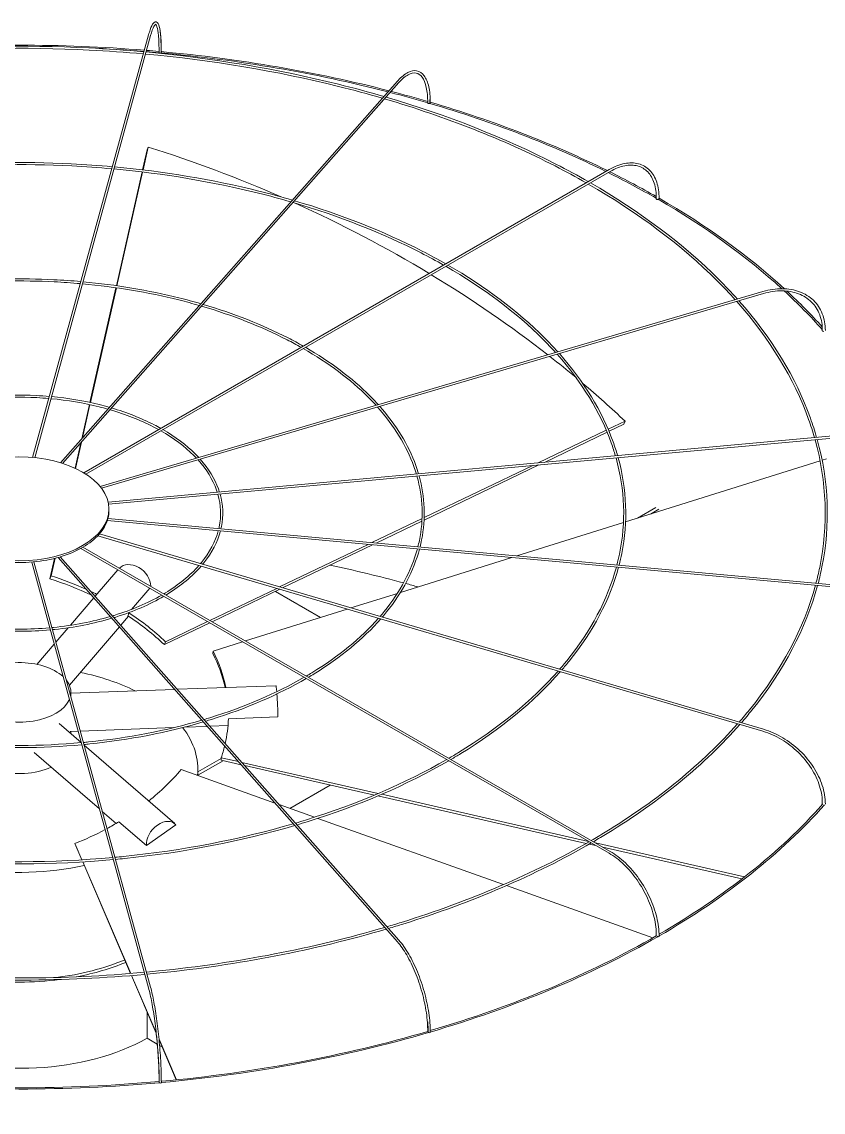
# Model space of a CAD drawing. Header units: millimetres. Extents: x -312439 to 477422, y -331570 to 212570.
# Drawn here: x 363338 to 364267, y 96232 to 97497 of the extents above; entities that cross this region are included whole.
import ezdxf

# ---------------------------------------------------------------- set-up
doc = ezdxf.new("R2010")
doc.units = ezdxf.units.MM

msp = doc.modelspace()

# ---------------------------------------------------------------- linework, layer by layer
at = {"color": 3, "linetype": 'Continuous', "lineweight": 0, "extrusion": (-1.11022e-16, 0.816497, 0.57735)}
for p, q in [((363485.067, 97481.361), (363350.599, 96991.193)), ((363487.429, 97480.713), (363353.074, 96990.955)), ((363382.91, 96985.091), (363773.588, 97427.773)), ((363385.475, 96984.294), (363775.424, 97426.152)), ((363478.183, 97324.863), (363483.412, 97347.947)), ((363484.742, 97351.379), (363478.721, 97324.798)), ((363483.412, 97347.947), (363484.742, 97351.379)), ((363409.909, 96973.449), (364019.101, 97325.166)), ((364020.325, 97323.045), (363412.274, 96971.986)), ((363447.753, 97190.518), (363477.639, 97322.461)), ((363478.178, 97322.397), (363448.289, 97190.441)), ((363417.06, 97055.011), (363447.21, 97188.121)), ((363447.746, 97188.045), (363417.587, 97054.897)), ((364197.521, 97183.71), (363428.951, 96957.616)), ((363430.586, 96955.544), (364198.212, 97181.36)), ((363407.545, 97013.005), (363416.519, 97052.622)), ((363417.046, 97052.508), (363408.289, 97013.848)), ((364018.043, 97023.866), (364037.65, 97033.276)), ((364036.32, 97029.844), (364019.02, 97021.542)), ((364036.32, 97029.844), (364037.65, 97033.276)), ((363438.328, 96939.32), (364291.416, 97017.329)), ((363438.785, 96936.902), (364291.639, 97014.889)), ((363936.87, 96984.908), (364015.833, 97022.805)), ((364016.809, 97020.48), (363944.06, 96985.565)), ((363399.789, 96978.762), (363406.417, 97008.025)), ((363407.161, 97008.868), (363400.29, 96978.53)), ((364271.199, 96989.488), (364266.107, 96987.893)), ((363937.728, 96982.527), (363804.57, 96918.619)), ((363804.688, 96921.469), (363930.538, 96981.869)), ((364263.756, 96987.156), (364038.229, 96916.505)), ((363439.194, 96929.566), (363439.194, 96931.566)), ((364073.26, 96933.12), (364051.901, 96920.788)), ((364067.048, 96925.534), (364076.724, 96931.12)), ((363437.258, 96918.006), (364291.416, 96839.899)), ((364291.639, 96842.338), (363437.981, 96920.4)), ((363744.129, 96892.404), (363802.193, 96920.272)), ((363802.051, 96917.41), (363749.018, 96891.957)), ((364035.742, 96915.726), (363912.228, 96877.033)), ((363426.193, 96900.423), (364197.521, 96673.518)), ((364198.212, 96675.868), (363428.031, 96902.435)), ((364020.325, 96534.183), (363408.988, 96887.139)), ((363636.965, 96840.972), (363739.824, 96890.338)), ((363744.713, 96889.891), (363640.573, 96839.911)), ((363370.716, 96850.406), (363376.099, 96874.174)), ((363376.686, 96874.322), (363372.046, 96853.838)), ((363380.166, 96875.247), (363773.588, 96429.455)), ((363382.769, 96876), (363775.424, 96431.076)), ((363406.511, 96885.741), (364019.101, 96532.062)), ((363906.15, 96875.129), (363777.168, 96834.722)), ((363349.552, 96869.85), (363485.067, 96375.866)), ((363487.429, 96376.514), (363352.031, 96870.073)), ((363370.716, 96850.406), (363372.046, 96853.838)), ((363449.607, 96860.859), (363423.261, 96830.117)), ((363486.4, 96839.617), (363465.275, 96814.968)), ((363556.139, 96802.181), (363633.666, 96839.389)), ((363637.275, 96838.328), (363558.781, 96800.656)), ((363684.403, 96805.662), (363632.114, 96835.851)), ((363421.651, 96828.239), (363394.447, 96796.497)), ((363773.563, 96833.593), (363719.559, 96816.675)), ((363715.356, 96815.358), (363597.347, 96778.39)), ((363461.741, 96807.071), (363452.803, 96796.642)), ((363556.106, 96799.372), (363503.393, 96774.073)), ((363504.724, 96777.505), (363553.464, 96800.897)), ((363392.015, 96793.66), (363377.606, 96776.847)), ((363451.194, 96794.764), (363393.226, 96727.128)), ((363375.682, 96774.602), (363355.625, 96751.2)), ((363503.393, 96774.073), (363504.724, 96777.505)), ((363594.171, 96777.395), (363559.828, 96766.636)), ((363559.733, 96763.68), (363559.828, 96766.636)), ((363515.304, 96722.12), (363395.03, 96717.662)), ((363632.67, 96726.47), (363518.468, 96722.237)), ((363395.03, 96718.706), (363395.03, 96713.331)), ((363577.671, 96688.043), (363634.9, 96690.164)), ((363406.933, 96660.354), (363381.39, 96682.489)), ((363403.355, 96673.725), (363394.349, 96673.391)), ((363395.03, 96673.417), (363395.03, 96670.669)), ((363514.484, 96677.844), (363405.87, 96673.818)), ((363553.115, 96679.276), (363526.388, 96678.285)), ((363577.194, 96680.168), (363556.279, 96679.393)), ((363428.108, 96583.497), (363352.434, 96649.074)), ((363515.377, 96566.379), (363410.384, 96657.364)), ((363569.287, 96642.151), (363542.308, 96626.575)), ((363542.308, 96622.575), (363571.513, 96639.436)), ((363569.217, 96639.96), (363569.312, 96642.916)), ((363592.496, 96634.653), (363569.217, 96639.96)), ((363569.312, 96642.916), (363589.205, 96638.381)), ((363593.295, 96637.449), (363751.464, 96601.394)), ((363746.886, 96599.459), (363596.586, 96633.721)), ((363631.623, 96590.318), (363522.917, 96629.144)), ((363542.308, 96622.218), (363542.308, 96629.468)), ((363695.69, 96611.13), (363648.933, 96584.135)), ((363992.545, 96543.46), (363750.979, 96598.526)), ((363755.522, 96600.469), (363995.278, 96545.816)), ((363677.645, 96573.88), (363636.394, 96588.614)), ((363447.495, 96566.697), (363431.44, 96580.61)), ((363896.654, 96495.656), (363681.419, 96572.532)), ((363450.77, 96568.652), (363482.566, 96541.098)), ((363482.566, 96541.098), (363516.761, 96564.918)), ((363399.723, 96543.328), (363407.843, 96524.413)), ((363400.958, 96539.991), (363399.723, 96543.328)), ((363407.651, 96524.401), (363400.958, 96539.991)), ((364003.803, 96540.894), (363996.069, 96542.657)), ((364003.374, 96543.97), (364176.091, 96504.599)), ((364173.125, 96502.296), (364011.898, 96539.049)), ((363464.256, 96392.545), (363408.678, 96522.009)), ((363408.87, 96522.021), (363464.447, 96392.561)), ((364069.711, 96433.845), (363900.025, 96494.452)), ((363493.952, 96323.372), (363465.276, 96390.17)), ((363465.466, 96390.186), (363493.884, 96323.988)), ((363483.351, 96348.066), (363483.351, 96317.391)), ((363495.206, 96310.546), (363483.351, 96317.391)), ((363497.202, 96316.261), (363517.415, 96269.176)), ((363517.226, 96269.157), (363497.259, 96315.667)), ((363500.859, 96307.282), (363497.868, 96309.009))]:
    msp.add_line(p, q, dxfattribs=at)
at = {"color": 3, "linetype": 'Continuous', "lineweight": 0}
for centre, major_axis, ratio, start_param, end_param in [((363335.135, 96864.031), (-1048.768, 0), 0.57735027, 4.57359934, 4.85199434), ((363335.135, 96864.031), (-1046.319, 0), 0.57735027, 4.57364216, 4.63432464), ((363335.135, 96864.031), (-1046.319, 0), 0.57735027, 4.55682048, 4.57124415), ((363335.135, 96864.031), (-1048.768, 0), 0.57735027, 4.55718579, 4.57120693), ((363498.478, 97460.785), (1.225, -0.004), 0.56474576, 3.14159265, 4.55699194), ((363498.478, 97460.785), (1.225, -0.004), 0.56474576, 4.55699194, 6.12778827), ((363335.135, 96864.031), (-1046.319, 0), 0.57735027, 4.2914666, 4.55448885), ((363498.669, 97461.484), (1.225, 0), 0.57735027, 5.71748689, 6.28318531), ((363335.135, 96864.031), (-1048.768, 0), 0.57735027, 4.29134899, 4.55463788), ((363335.135, 96864.031), (-1046.319, 0), 0.57735027, 4.24262693, 4.28868124), ((363335.135, 96864.031), (-1048.768, 0), 0.57735027, 4.24381435, 4.28857014), ((363809.999, 97402.346), (1.225, -0.01), 0.56597275, 3.14159265, 4.24604342), ((363809.999, 97402.346), (1.225, -0.01), 0.56597275, 4.24604342, 5.81683974), ((363335.135, 96864.031), (-1046.319, 0), 0.57735027, 4.00461262, 4.24016109), ((363810.555, 97402.976), (1.225, 0), 0.57735027, 5.29033196, 6.28318531), ((363335.135, 96864.031), (-1048.768, 0), 0.57735027, 4.00443097, 4.24060103), ((363336.465, 96696.751), (-942.562, 365.4), 0.65992862, 4.64663537, 4.80984928), ((363335.135, 96864.031), (-1046.319, 0), 0.57735027, 3.92863661, 4.00129229), ((363335.135, 96864.031), (-1048.768, 0), 0.57735027, 3.93098858, 4.00111844), ((364074.994, 97291.189), (1.225, -0.016), 0.56830663, 3.14159265, 3.93464288), ((364075.86, 97291.689), (-1.225, 0), 0.57735027, 1.83263032, 3.14159265), ((363335.135, 96864.031), (-1048.768, 0), 0.57735027, 3.70411228, 3.92650775), ((363336.465, 96696.751), (-942.562, 365.4), 0.65992862, 4.45394149, 4.62923067), ((364074.994, 97291.189), (1.225, -0.016), 0.56830663, 3.93464288, 5.50543921), ((363335.135, 96864.031), (-1046.319, 0), 0.57735027, 3.70570419, 3.9258203), ((363336.465, 96696.751), (-942.562, 365.4), 0.65992862, 4.28319099, 4.45112181), ((363335.135, 96864.031), (-1046.319, 0), 0.57735027, 3.61515195, 3.70067928), ((363335.135, 96864.031), (-1048.768, 0), 0.57735027, 3.61992048, 3.69877001), ((364267.524, 97138.194), (-1.225, 0.021), 0.57151893, 0, 0.48093441), ((364267.524, 97138.194), (-1.225, 0.021), 0.57151893, 0.48093441, 2.05173073), ((363336.465, 96696.751), (-942.562, 365.4), 0.65992862, 4.23904287, 4.2800546), ((363336.465, 96696.751), (-942.562, 365.4), 0.65992862, 4.15803474, 4.22871948), ((363334.702, 96929.566), (-104.492, 0), 0.57735027, 2.98808135, 3.14159265), ((363334.702, 96929.566), (-104.492, 0), 0.57735027, 2.67392209, 2.98094469), ((363334.702, 96929.566), (-104.492, 0), 0.57735027, 2.35976282, 2.66678542), ((363334.702, 96929.566), (-104.492, 0), 0.57735027, 2.04560356, 2.35262616), ((363334.702, 96929.566), (-104.492, 0), 0.57735027, 1.73144429, 2.03846689), ((363334.702, 96929.566), (-104.492, 0), 0.57735027, 1.41728503, 1.72430763), ((363467.725, 96848.025), (-16.786, 14.386), 0.73180825, 3.6699438, 6.25547108), ((363335.135, 96299.143), (1046.319, 0), 0.57735027, 1.13086203, 1.21917829), ((363335.135, 96693.319), (-226.18, 87.683), 0.65992862, 4.59602029, 4.80984928), ((363336.465, 96696.751), (226.18, -87.683), 0.65992862, 1.48816133, 1.66825663), ((363336.465, 96696.751), (226.18, -87.683), 0.65992862, 1.43137513, 1.46305029), ((363335.135, 96299.143), (1046.319, 0), 0.57735027, 1.11315293, 1.12829513), ((363336.465, 96696.751), (226.18, -87.683), 0.65992862, 1.01644208, 1.25303729), ((363335.135, 96693.319), (-226.18, 87.683), 0.65992862, 4.15803474, 4.39268064), ((363335.135, 96693.319), (242.456, -7.798), 0.79709982, 0.20115917, 0.41264052), ((363335.23, 96696.276), (242.456, -7.798), 0.79709982, 0.18583027, 0.41264052), ((363335.135, 96718.706), (-59.895, 0), 0.57735027, 3.69756416, 5.76575409), ((363335.135, 96629.468), (-207.174, 0), 0.57735027, 4.00561733, 4.36390833), ((363335.135, 96718.706), (-59.895, 0), 0.57735027, 3.02719924, 3.57014533), ((363633.488, 96704.377), (-0.819, 22.092), 0.05230802, 5.46284956, 6.28318531), ((363335.135, 96718.706), (-59.895, 0), 0.57735027, 0.78539816, 2.89978042), ((363633.488, 96704.377), (-0.819, 22.092), 0.05230802, 4.01155215, 5.31083021), ((363335.23, 96696.276), (242.456, -7.798), 0.79709982, 6.13145768, 6.28093219), ((363335.135, 96629.468), (-207.174, 0), 0.57735027, 3.08204121, 3.55783774), ((363335.23, 96696.276), (242.456, -7.798), 0.79709982, 6.04401129, 6.11604234), ((363335.135, 96659.084), (-59.895, 0), 0.57735027, 1.1079301, 2.23846982), ((363333.899, 96696.656), (-227.492, -84.221), 0.6873805, 2.02158825, 2.2576377), ((363335.135, 96864.031), (-1046.319, 0), 0.57735027, 2.35898226, 2.6687056), ((363335.135, 96864.031), (-1048.768, 0), 0.57735027, 2.35667794, 2.66891462), ((364267.524, 96589.368), (-1.225, 0.021), 0.58304212, 0, 1.10944839), ((363500.899, 96549.672), (14.478, 16.707), 0.67950023, 6.14949631, 8.84418497), ((363333.899, 96696.656), (-227.492, -84.221), 0.6873805, 1.60582316, 1.76537716), ((363333.899, 96696.656), (-227.492, -84.221), 0.6873805, 1.7758456, 1.84274406), ((363335.135, 96629.468), (-207.174, 0), 0.57735027, 1.30817895, 1.9425337), ((363335.135, 96864.031), (-1046.319, 0), 0.57735027, 2.04376734, 2.35460013), ((363335.135, 96864.031), (-1048.768, 0), 0.57735027, 2.04258502, 2.35459852), ((364074.994, 96436.373), (-1.225, 0.017), 0.58625442, 0, 0.79329185), ((364075.86, 96435.873), (-1.225, 0), 0.57735027, 0.26183399, 3.14159265), ((363335.135, 96504.963), (-207.174, 0), 0.57735027, 1.77816663, 2.202298), ((363335.135, 96504.963), (-212.072, 0), 0.57735027, 1.89063678, 2.19285982), ((363335.135, 96504.963), (-212.072, 0), 0.57735027, 1.3476903, 1.79509044), ((363335.135, 96404.963), (-212.072, 0), 0.57735027, 0.98594125, 2.34464399), ((363335.135, 96864.031), (-1046.319, 0), 0.57735027, 1.72891751, 2.04055715), ((363335.135, 96864.031), (-1048.768, 0), 0.57735027, 1.72854634, 2.04038352), ((363809.999, 96325.216), (-1.225, 0.011), 0.58858829, 0, 0.47632773), ((363810.555, 96324.586), (-1.225, 0), 0.57735027, 0, 3.14159265), ((363335.135, 96301.143), (-1048.768, 0), 0.57735027, 0, 3.14159265), ((363335.135, 96864.031), (-1046.319, 0), 0.57735027, 1.41438895, 1.72636573), ((363498.478, 96266.777), (-1.225, 0.004), 0.58981528, 0, 0.15883691), ((363335.135, 96864.031), (-1048.768, 0), 0.57735027, 1.41453598, 1.72626058), ((363498.669, 96266.078), (-1.225, 0), 0.57735027, 0, 3.14159265)]:
    msp.add_ellipse(centre, major_axis=major_axis, ratio=ratio, start_param=start_param, end_param=end_param, dxfattribs=at)
msp.add_ellipse((363334.702, 96931.566), major_axis=(-104.492, 0), ratio=0.57735027, dxfattribs=at)
for points, knots in [([(363499.894, 97461.484), (363499.894, 97468.298), (363499.688, 97474.364), (363498.877, 97484.437), (363498.279, 97488.433), (363496.672, 97494.12), (363495.77, 97496.181), (363492.63, 97496.643), (363491.637, 97496.052), (363489.432, 97493.711), (363488.202, 97491.093), (363486.284, 97485.568), (363485.675, 97483.577), (363485.067, 97481.361)], [4.71238898, 4.71238898, 4.71238898, 4.71238898, 5.02654825, 5.02654825, 5.34070751, 5.34070751, 5.65486678, 5.65486678, 5.82360284, 5.82360284, 6.1377621, 6.1377621, 6.28318531, 6.28318531, 6.28318531, 6.28318531]), ([(363487.429, 97480.713), (363488.702, 97485.353), (363489.979, 97488.919), (363492.203, 97493.242), (363493.2, 97493.841), (363493.306, 97493.841), (363494.126, 97493.246), (363495.535, 97488.588), (363496.112, 97485.188), (363496.954, 97476.215), (363497.202, 97470.496), (363497.254, 97462.944), (363497.256, 97461.876), (363497.253, 97460.789)], [0, 0, 0, 0, 0.31526689, 0.31526689, 0.60947257, 0.60947257, 0.92674061, 0.92674061, 1.22083726, 1.22083726, 1.53563039, 1.53563039, 1.5863402, 1.5863402, 1.5863402, 1.5863402]), ([(363498.367, 97486.024), (363498.404, 97485.781), (363498.439, 97485.534), (363499.047, 97481.187), (363499.424, 97475.974), (363499.676, 97467.026), (363499.712, 97463.984), (363499.703, 97460.784)], [7.384497053, 7.384497053, 7.384497053, 7.384497053, 7.403952931, 7.403952931, 7.721220971, 7.721220971, 7.869487909, 7.869487909, 7.869487909, 7.869487909]), ([(363479.712, 97461.843), (363458.467, 97463.764), (363437.108, 97465.263), (363340.407, 97470.107), (363264.342, 97468.595), (363189.691, 97461.843)], [3.771589677, 3.771589677, 3.771589677, 3.771589677, 3.840445898, 3.840445898, 4.082391957, 4.082391957, 4.082391957, 4.082391957]), ([(363479.054, 97459.443), (363458.262, 97461.317), (363437.361, 97462.787), (363341.109, 97467.659), (363265.02, 97466.176), (363190.35, 97459.443)], [3.7720633, 3.7720633, 3.7720633, 3.7720633, 3.839550132, 3.839550132, 4.081918334, 4.081918334, 4.081918334, 4.081918334]), ([(363756.137, 97407.998), (363739.409, 97412.872), (363722.427, 97417.456), (363633.752, 97439.54), (363558.412, 97452.163), (363481.532, 97459.217)], [3.459637643, 3.459637643, 3.459637643, 3.459637643, 3.519736913, 3.519736913, 3.769381517, 3.769381517, 3.769381517, 3.769381517]), ([(363757.927, 97410.027), (363740.665, 97415.073), (363723.133, 97419.81), (363634.035, 97441.968), (363558.878, 97454.559), (363482.19, 97461.617)], [3.458315721, 3.458315721, 3.458315721, 3.458315721, 3.520259366, 3.520259366, 3.768912043, 3.768912043, 3.768912043, 3.768912043]), ([(363811.779, 97402.976), (363811.779, 97409.837), (363811.177, 97416.032), (363808.792, 97426.534), (363807.013, 97430.845), (363802.291, 97437.184), (363799.295, 97439.208), (363792.735, 97440.346), (363789.298, 97439.653), (363782.046, 97435.972), (363778.188, 97432.829), (363774.091, 97428.338), (363773.839, 97428.058), (363773.588, 97427.773)], [4.71238898, 4.71238898, 4.71238898, 4.71238898, 5.02654825, 5.02654825, 5.34070751, 5.34070751, 5.65486678, 5.65486678, 5.94845155, 5.94845155, 6.26261081, 6.26261081, 6.28318531, 6.28318531, 6.28318531, 6.28318531]), ([(363775.424, 97426.152), (363779.08, 97430.294), (363782.712, 97433.357), (363789.444, 97437.044), (363792.506, 97437.67), (363797.872, 97436.73), (363800.259, 97435.154), (363804.367, 97429.56), (363806.033, 97425.542), (363808.242, 97415.53), (363808.801, 97409.568), (363808.777, 97402.741), (363808.776, 97402.549), (363808.774, 97402.357)], [6.28318531, 6.28318531, 6.28318531, 6.28318531, 6.59783007, 6.59783007, 6.91209691, 6.91209691, 7.22936495, 7.22936495, 7.54663299, 7.54663299, 7.86046851, 7.86046851, 7.86952551, 7.86952551, 7.86952551, 7.86952551]), ([(363992.508, 97309.813), (363980.77, 97316.517), (363968.724, 97323.042), (363896.642, 97360.064), (363830.033, 97386.304), (363758.733, 97407.239)], [3.146975566, 3.146975566, 3.146975566, 3.146975566, 3.199958928, 3.199958928, 3.456525414, 3.456525414, 3.456525414, 3.456525414]), ([(363994.963, 97311.23), (363982.784, 97318.213), (363970.273, 97325.001), (363897.875, 97362.18), (363831.52, 97388.352), (363760.522, 97409.266)], [3.145113132, 3.145113132, 3.145113132, 3.145113132, 3.200037836, 3.200037836, 3.455209352, 3.455209352, 3.455209352, 3.455209352]), ([(363811.186, 97406.394), (363811.209, 97405.578), (363811.222, 97404.75), (363811.229, 97403.393), (363811.228, 97402.87), (363811.223, 97402.343)], [7.8059806913, 7.8059806913, 7.8059806913, 7.8059806913, 7.8451401512, 7.8451401512, 7.8694167814, 7.8694167814, 7.8694167814, 7.8694167814]), ([(363443.146, 97328.547), (363427.297, 97329.976), (363411.364, 97331.09), (363339.049, 97334.707), (363282.128, 97333.582), (363226.258, 97328.547)], [3.772165081, 3.772165081, 3.772165081, 3.772165081, 3.840593344, 3.840593344, 4.081816553, 4.081816553, 4.081816553, 4.081816553]), ([(363442.487, 97326.147), (363427.092, 97327.529), (363411.616, 97328.614), (363339.75, 97332.258), (363282.806, 97331.163), (363226.916, 97326.147)], [3.772797592, 3.772797592, 3.772797592, 3.772797592, 3.839399606, 3.839399606, 4.081184042, 4.081184042, 4.081184042, 4.081184042]), ([(364077.085, 97291.689), (364077.085, 97298.589), (364076.14, 97304.97), (364072.406, 97316.084), (364069.613, 97320.819), (364062.419, 97328.099), (364058.026, 97330.642), (364048.156, 97333.248), (364042.689, 97333.316), (364031.232, 97331.04), (364025.236, 97328.689), (364019.207, 97325.227), (364019.154, 97325.197), (364019.101, 97325.166)], [3.14159265, 3.14159265, 3.14159265, 3.14159265, 3.45575192, 3.45575192, 3.76991118, 3.76991118, 4.08269654, 4.08269654, 4.39544819, 4.39544819, 4.70960746, 4.70960746, 4.71238898, 4.71238898, 4.71238898, 4.71238898]), ([(364020.325, 97323.045), (364026.075, 97326.364), (364031.801, 97328.606), (364042.598, 97330.746), (364047.664, 97330.647), (364056.667, 97328.192), (364060.613, 97325.843), (364067.104, 97319.07), (364069.646, 97314.636), (364073.026, 97304.048), (364073.859, 97297.898), (364073.769, 97291.205)], [1.57079633, 1.57079633, 1.57079633, 1.57079633, 1.88806437, 1.88806437, 2.20533241, 2.20533241, 2.52260045, 2.52260045, 2.83986849, 2.83986849, 3.15713653, 3.15713653, 3.15713653, 3.15713653]), ([(363650.018, 97287.754), (363637.76, 97291.313), (363625.321, 97294.665), (363559.125, 97311.155), (363502.623, 97320.626), (363444.965, 97325.922)], [3.460983159, 3.460983159, 3.460983159, 3.460983159, 3.519648571, 3.519648571, 3.769222865, 3.769222865, 3.769222865, 3.769222865]), ([(363651.809, 97289.784), (363639.017, 97293.515), (363626.027, 97297.02), (363559.408, 97313.583), (363503.089, 97323.022), (363445.624, 97328.321)], [3.459218713, 3.459218713, 3.459218713, 3.459218713, 3.520344822, 3.520344822, 3.768597722, 3.768597722, 3.768597722, 3.768597722]), ([(364165.254, 97174.218), (364158.621, 97181.618), (364151.691, 97188.93), (364103.471, 97237.119), (364053.061, 97274.975), (363994.966, 97308.404)], [2.833719703, 2.833719703, 2.833719703, 2.833719703, 2.880073873, 2.880073873, 3.143270218, 3.143270218, 3.143270218, 3.143270218]), ([(364167.855, 97174.983), (364160.978, 97182.691), (364153.78, 97190.302), (364105.374, 97238.694), (364055.189, 97276.452), (363997.417, 97309.818)], [2.831913395, 2.831913395, 2.831913395, 2.831913395, 2.879924499, 2.879924499, 3.141418031, 3.141418031, 3.141418031, 3.141418031]), ([(363827.233, 97214.391), (363818.727, 97219.232), (363810.006, 97223.947), (363756.213, 97251.576), (363706.178, 97271.281), (363652.616, 97286.995)], [3.148849473, 3.148849473, 3.148849473, 3.148849473, 3.199944541, 3.199944541, 3.456834427, 3.456834427, 3.456834427, 3.456834427]), ([(363829.69, 97215.81), (363820.742, 97220.927), (363811.556, 97225.906), (363757.445, 97253.692), (363707.665, 97273.329), (363654.405, 97289.023)], [3.146361804, 3.146361804, 3.146361804, 3.146361804, 3.200049713, 3.200049713, 3.455080387, 3.455080387, 3.455080387, 3.455080387]), ([(363957.011, 97112.958), (363952.251, 97118.241), (363947.288, 97123.463), (363911.31, 97159.416), (363873.398, 97187.868), (363829.695, 97212.984)], [2.83591825, 2.83591825, 2.83591825, 2.83591825, 2.880098074, 2.880098074, 3.143909361, 3.143909361, 3.143909361, 3.143909361]), ([(363959.616, 97113.724), (363954.609, 97119.314), (363949.378, 97124.835), (363913.213, 97160.991), (363875.526, 97189.345), (363832.145, 97214.399)], [2.833499431, 2.833499431, 2.833499431, 2.833499431, 2.879899034, 2.879899034, 3.141439875, 3.141439875, 3.141439875, 3.141439875]), ([(363406.591, 97195.297), (363396.135, 97196.232), (363385.624, 97196.963), (363337.687, 97199.352), (363299.906, 97198.614), (363262.813, 97195.297)], [3.773286698, 3.773286698, 3.773286698, 3.773286698, 3.840886477, 3.840886477, 4.080694936, 4.080694936, 4.080694936, 4.080694936]), ([(363405.932, 97192.896), (363395.93, 97193.785), (363385.877, 97194.487), (363338.388, 97196.903), (363300.584, 97196.195), (363263.471, 97192.896)], [3.774238416, 3.774238416, 3.774238416, 3.774238416, 3.839097695, 3.839097695, 4.079743218, 4.079743218, 4.079743218, 4.079743218]), ([(363543.93, 97167.544), (363536.133, 97169.794), (363528.227, 97171.917), (363484.502, 97182.815), (363446.843, 97189.134), (363408.411, 97192.672)], [3.463595352, 3.463595352, 3.463595352, 3.463595352, 3.51947091, 3.51947091, 3.768879274, 3.768879274, 3.768879274, 3.768879274]), ([(363545.723, 97169.576), (363537.39, 97171.995), (363528.933, 97174.272), (363484.786, 97185.243), (363447.309, 97191.53), (363409.069, 97195.071)], [3.46094335, 3.46094335, 3.46094335, 3.46094335, 3.520514255, 3.520514255, 3.7679441, 3.7679441, 3.7679441, 3.7679441]), ([(364269.84, 97138.515), (364269.84, 97145.444), (364268.642, 97152.043), (364263.941, 97163.92), (364260.436, 97169.194), (364251.474, 97177.862), (364246.02, 97181.252), (364233.737, 97185.817), (364226.91, 97186.992), (364212.557, 97187.044), (364205.033, 97185.92), (364197.521, 97183.71)], [4.71238898, 4.71238898, 4.71238898, 4.71238898, 5.02654825, 5.02654825, 5.34070751, 5.34070751, 5.65486678, 5.65486678, 5.96902604, 5.96902604, 6.28318531, 6.28318531, 6.28318531, 6.28318531]), ([(364198.212, 97181.36), (364205.475, 97183.497), (364212.724, 97184.564), (364226.461, 97184.471), (364232.945, 97183.312), (364244.513, 97178.912), (364249.596, 97175.674), (364257.893, 97167.442), (364261.109, 97162.447), (364265.37, 97151.156), (364266.412, 97144.859), (364266.3, 97138.214)], [6.28318531, 6.28318531, 6.28318531, 6.28318531, 6.60045335, 6.60045335, 6.91772139, 6.91772139, 7.23498943, 7.23498943, 7.55225747, 7.55225747, 7.86952551, 7.86952551, 7.86952551, 7.86952551]), ([(363661.995, 97118.991), (363656.71, 97121.976), (363651.303, 97124.889), (363615.793, 97143.129), (363582.343, 97156.296), (363546.53, 97166.789)], [3.152476318, 3.152476318, 3.152476318, 3.152476318, 3.199914714, 3.199914714, 3.457374967, 3.457374967, 3.457374967, 3.457374967]), ([(363664.456, 97120.411), (363658.726, 97123.673), (363652.852, 97126.848), (363617.026, 97145.245), (363583.831, 97158.343), (363548.319, 97168.816)], [3.148732281, 3.148732281, 3.148732281, 3.148732281, 3.200072384, 3.200072384, 3.454746323, 3.454746323, 3.454746323, 3.454746323]), ([(364257.248, 97014.204), (364255.227, 97021.286), (364252.959, 97028.344), (364233.495, 97082.843), (364205.368, 97129.006), (364167.057, 97172.195)], [2.519571261, 2.519571261, 2.519571261, 2.519571261, 2.559550642, 2.559550642, 2.829500903, 2.829500903, 2.829500903, 2.829500903]), ([(364259.731, 97014.431), (364257.617, 97021.873), (364255.235, 97029.289), (364235.609, 97083.99), (364207.627, 97129.959), (364169.653, 97172.959)], [2.518738954, 2.518738954, 2.518738954, 2.518738954, 2.560443172, 2.560443172, 2.827714195, 2.827714195, 2.827714195, 2.827714195]), ([(363748.796, 97051.706), (363745.902, 97054.885), (363742.897, 97058.03), (363719.159, 97081.749), (363693.758, 97100.79), (363664.462, 97117.587)], [2.840166791, 2.840166791, 2.840166791, 2.840166791, 2.880145835, 2.880145835, 3.145067211, 3.145067211, 3.145067211, 3.145067211]), ([(363751.406, 97052.474), (363748.262, 97055.958), (363744.988, 97059.402), (363721.062, 97083.325), (363695.887, 97102.267), (363666.913, 97119.002)], [2.836508955, 2.836508955, 2.836508955, 2.836508955, 2.879847671, 2.879847671, 3.141363941, 3.141363941, 3.141363941, 3.141363941]), ([(364026.433, 96993.098), (364024.988, 96998.089), (364023.381, 97003.065), (364008.869, 97043.727), (363987.691, 97078.453), (363958.82, 97110.937)], [2.521788299, 2.521788299, 2.521788299, 2.521788299, 2.55939978, 2.55939978, 2.830291828, 2.830291828, 2.830291828, 2.830291828]), ([(364028.917, 96993.325), (364027.379, 96998.676), (364025.655, 97004.01), (364010.984, 97044.874), (363989.95, 97079.406), (363961.416, 97111.701)], [2.520659116, 2.520659116, 2.520659116, 2.520659116, 2.560589234, 2.560589234, 2.827907762, 2.827907762, 2.827907762, 2.827907762]), ([(363370.036, 97062.045), (363364.973, 97062.488), (363359.885, 97062.835), (363336.326, 97063.998), (363317.684, 97063.647), (363299.368, 97062.045)], [3.776630452, 3.776630452, 3.776630452, 3.776630452, 3.841752063, 3.841752063, 4.077351182, 4.077351182, 4.077351182, 4.077351182]), ([(363369.377, 97059.643), (363364.768, 97060.041), (363360.138, 97060.36), (363337.028, 97061.548), (363318.363, 97061.227), (363300.026, 97059.643)], [3.778551419, 3.778551419, 3.778551419, 3.778551419, 3.838185012, 3.838185012, 4.075430215, 4.075430215, 4.075430215, 4.075430215]), ([(363437.838, 97047.33), (363434.506, 97048.273), (363431.135, 97049.17), (363409.881, 97054.475), (363391.063, 97057.642), (363371.856, 97059.422)], [3.471418325, 3.471418325, 3.471418325, 3.471418325, 3.518930063, 3.518930063, 3.767850767, 3.767850767, 3.767850767, 3.767850767]), ([(363439.635, 97049.366), (363435.764, 97050.475), (363431.84, 97051.524), (363410.165, 97056.903), (363391.529, 97060.037), (363372.514, 97061.82)], [3.466082688, 3.466082688, 3.466082688, 3.466082688, 3.521010964, 3.521010964, 3.765995554, 3.765995554, 3.765995554, 3.765995554]), ([(363496.744, 97023.583), (363494.69, 97024.718), (363492.6, 97025.832), (363475.374, 97034.682), (363458.509, 97041.31), (363440.445, 97046.581)], [3.163350536, 3.163350536, 3.163350536, 3.163350536, 3.199816759, 3.199816759, 3.458993739, 3.458993739, 3.458993739, 3.458993739]), ([(363499.215, 97025.01), (363496.709, 97026.416), (363494.15, 97027.79), (363476.607, 97036.797), (363459.997, 97043.358), (363442.234, 97048.609)], [3.15578841, 3.15578841, 3.15578841, 3.15578841, 3.200131949, 3.200131949, 3.453750875, 3.453750875, 3.453750875, 3.453750875]), ([(363795.624, 96971.992), (363794.758, 96974.908), (363793.808, 96977.817), (363784.249, 97004.642), (363770.03, 97027.92), (363750.615, 97049.688)], [2.526062853, 2.526062853, 2.526062853, 2.526062853, 2.559096419, 2.559096419, 2.831723129, 2.831723129, 2.831723129, 2.831723129]), ([(363798.111, 96972.219), (363797.148, 96975.496), (363796.082, 96978.761), (363786.363, 97005.79), (363772.289, 97028.873), (363753.212, 97050.452)], [2.5243135, 2.5243135, 2.5243135, 2.5243135, 2.560878912, 2.560878912, 2.828143092, 2.828143092, 2.828143092, 2.828143092]), ([(363540.558, 96990.448), (363539.545, 96991.527), (363538.507, 96992.597), (363527.009, 97004.082), (363514.119, 97013.711), (363499.228, 97022.189)], [2.852936139, 2.852936139, 2.852936139, 2.852936139, 2.880283876, 2.880283876, 3.148538696, 3.148538696, 3.148538696, 3.148538696]), ([(363543.185, 96991.221), (363541.912, 96992.601), (363540.598, 96993.969), (363528.912, 97005.658), (363516.247, 97015.188), (363501.682, 97023.605)], [2.84544614, 2.84544614, 2.84544614, 2.84544614, 2.879690294, 2.879690294, 3.141137935, 3.141137935, 3.141137935, 3.141137935]), ([(364258.975, 96845.325), (364260.581, 96851.396), (364262.007, 96857.482), (364273.308, 96912.82), (364271.511, 96962.844), (364257.924, 97011.806)], [2.204619764, 2.204619764, 2.204619764, 2.204619764, 2.238829514, 2.238829514, 2.515060108, 2.515060108, 2.515060108, 2.515060108]), ([(364261.449, 96845.099), (364263.133, 96851.499), (364264.62, 96857.916), (364275.725, 96913.411), (364273.866, 96963.265), (364260.402, 97012.033)], [2.205366155, 2.205366155, 2.205366155, 2.205366155, 2.241163262, 2.241163262, 2.514260549, 2.514260549, 2.514260549, 2.514260549]), ([(363564.79, 96950.884), (363564.52, 96951.727), (363564.236, 96952.569), (363559.63, 96965.557), (363552.369, 96977.386), (363542.406, 96988.439)], [2.538956365, 2.538956365, 2.538956365, 2.538956365, 2.558172992, 2.558172992, 2.836025224, 2.836025224, 2.836025224, 2.836025224]), ([(363567.287, 96951.112), (363566.911, 96952.314), (363566.507, 96953.512), (363561.743, 96966.706), (363554.629, 96978.34), (363545.008, 96989.204)], [2.535128932, 2.535128932, 2.535128932, 2.535128932, 2.561728893, 2.561728893, 2.828841782, 2.828841782, 2.828841782, 2.828841782]), ([(364028.186, 96866.429), (364029.293, 96870.669), (364030.282, 96874.918), (364038.746, 96916.223), (364037.384, 96953.862), (364027.114, 96990.7)], [2.206572109, 2.206572109, 2.206572109, 2.206572109, 2.238438586, 2.238438586, 2.515769314, 2.515769314, 2.515769314, 2.515769314]), ([(364030.658, 96866.203), (364031.843, 96870.772), (364032.894, 96875.352), (364041.163, 96916.814), (364039.739, 96954.283), (364029.594, 96990.927)], [2.20754654, 2.20754654, 2.20754654, 2.20754654, 2.241548585, 2.241548585, 2.514698228, 2.514698228, 2.514698228, 2.514698228]), ([(363797.38, 96887.535), (363797.996, 96889.957), (363798.555, 96892.385), (363804.181, 96919.658), (363803.258, 96944.895), (363796.317, 96969.596)], [2.210316481, 2.210316481, 2.210316481, 2.210316481, 2.237655596, 2.237655596, 2.51702204, 2.51702204, 2.51702204, 2.51702204]), ([(363799.849, 96887.309), (363800.543, 96890.061), (363801.164, 96892.82), (363806.597, 96920.249), (363805.612, 96945.316), (363798.797, 96969.822)], [2.211718384, 2.211718384, 2.211718384, 2.211718384, 2.242315601, 2.242315601, 2.515402874, 2.515402874, 2.515402874, 2.515402874]), ([(363566.555, 96908.642), (363566.696, 96909.247), (363566.831, 96909.852), (363569.617, 96923.093), (363569.132, 96935.928), (363565.518, 96948.491)], [2.221614787, 2.221614787, 2.221614787, 2.221614787, 2.235297735, 2.235297735, 2.520800805, 2.520800805, 2.520800805, 2.520800805]), ([(363569.017, 96908.417), (363569.232, 96909.352), (363569.431, 96910.288), (363572.031, 96923.684), (363571.485, 96936.35), (363568, 96948.718)], [2.224061215, 2.224061215, 2.224061215, 2.224061215, 2.244587809, 2.244587809, 2.517487833, 2.517487833, 2.517487833, 2.517487833]), ([(363545.229, 96867.959), (363545.638, 96868.444), (363546.042, 96868.931), (363555.983, 96881.096), (363562.566, 96893.538), (363565.952, 96906.238)], [1.903307061, 1.903307061, 1.903307061, 1.903307061, 1.915350543, 1.915350543, 2.203452943, 2.203452943, 2.203452943, 2.203452943]), ([(363547.791, 96867.205), (363548.291, 96867.808), (363548.783, 96868.413), (363558.6, 96880.721), (363565.081, 96893.215), (363568.426, 96906.011)], [1.909987851, 1.909987851, 1.909987851, 1.909987851, 1.924618049, 1.924618049, 2.206425781, 2.206425781, 2.206425781, 2.206425781]), ([(363753.45, 96806.705), (363755.084, 96808.599), (363756.678, 96810.503), (363776.96, 96835.471), (363789.96, 96860.035), (363796.749, 96885.133)], [1.894116328, 1.894116328, 1.894116328, 1.894116328, 1.917671716, 1.917671716, 2.201274894, 2.201274894, 2.201274894, 2.201274894]), ([(363756.028, 96805.947), (363757.749, 96807.959), (363759.426, 96809.983), (363779.58, 96835.097), (363792.479, 96859.712), (363799.225, 96884.906)], [1.897570624, 1.897570624, 1.897570624, 1.897570624, 1.922320382, 1.922320382, 2.202808492, 2.202808492, 2.202808492, 2.202808492]), ([(363502.737, 96833.013), (363503.339, 96833.37), (363503.938, 96833.73), (363520.112, 96843.556), (363533.273, 96854.321), (363543.475, 96865.922)], [1.585149833, 1.585149833, 1.585149833, 1.585149833, 1.596233634, 1.596233634, 1.886390456, 1.886390456, 1.886390456, 1.886390456]), ([(363505.165, 96831.611), (363505.789, 96831.987), (363506.408, 96832.365), (363522.632, 96842.37), (363535.828, 96853.32), (363546.061, 96865.161)], [1.592315094, 1.592315094, 1.592315094, 1.592315094, 1.603748231, 1.603748231, 1.893388943, 1.893388943, 1.893388943, 1.893388943]), ([(363961.661, 96745.455), (363964.528, 96748.754), (363967.317, 96752.075), (363997.938, 96789.848), (364017.355, 96826.532), (364027.546, 96864.028)], [1.891059564, 1.891059564, 1.891059564, 1.891059564, 1.918447026, 1.918447026, 2.200552897, 2.200552897, 2.200552897, 2.200552897]), ([(363964.243, 96744.695), (363967.197, 96748.113), (363970.068, 96751.555), (364000.559, 96789.474), (364019.875, 96826.21), (364030.022, 96863.802)], [1.893387733, 1.893387733, 1.893387733, 1.893387733, 1.921549455, 1.921549455, 2.201585872, 2.201585872, 2.201585872, 2.201585872]), ([(364169.836, 96684.215), (364173.951, 96688.931), (364177.947, 96693.681), (364218.905, 96744.258), (364244.735, 96793.046), (364258.33, 96842.924)], [1.889456602, 1.889456602, 1.889456602, 1.889456602, 1.918834976, 1.918834976, 2.200108517, 2.200108517, 2.200108517, 2.200108517]), ([(364172.422, 96683.455), (364176.622, 96688.289), (364180.698, 96693.16), (364221.527, 96743.884), (364247.255, 96792.724), (364260.807, 96842.698)], [1.891212574, 1.891212574, 1.891212574, 1.891212574, 1.921163042, 1.921163042, 2.200887841, 2.200887841, 2.200887841, 2.200887841]), ([(363443.289, 96807.423), (363443.979, 96807.632), (363444.668, 96807.842), (363465.547, 96814.297), (363484.128, 96822.258), (363500.305, 96831.589)], [1.267045676, 1.267045676, 1.267045676, 1.267045676, 1.27702015, 1.27702015, 1.570336557, 1.570336557, 1.570336557, 1.570336557]), ([(363445.071, 96805.404), (363445.82, 96805.633), (363446.567, 96805.865), (363467.691, 96812.489), (363486.437, 96820.628), (363502.75, 96830.177)], [1.272186296, 1.272186296, 1.272186296, 1.272186296, 1.282962347, 1.282962347, 1.577666055, 1.577666055, 1.577666055, 1.577666055]), ([(363462.029, 96811.12), (363462.012, 96810.966), (363461.993, 96810.814), (363461.812, 96809.511), (363461.53, 96808.434), (363461.153, 96807.461)], [25.28971129, 25.28971129, 25.28971129, 25.28971129, 25.51327082, 25.51327082, 27.21415767, 27.21415767, 27.21415767, 27.21415767]), ([(363372.944, 96793.841), (363373.595, 96793.904), (363374.245, 96793.967), (363397.757, 96796.329), (363420.017, 96800.6), (363440.701, 96806.654)], [0.949238609, 0.949238609, 0.949238609, 0.949238609, 0.957681574, 0.957681574, 1.254620941, 1.254620941, 1.254620941, 1.254620941]), ([(363373.602, 96791.444), (363374.473, 96791.528), (363375.344, 96791.615), (363399.246, 96794.082), (363421.662, 96798.452), (363442.489, 96804.627)], [0.951064936, 0.951064936, 0.951064936, 0.951064936, 0.962301991, 0.962301991, 1.259854639, 1.259854639, 1.259854639, 1.259854639]), ([(363667.978, 96737.611), (363670.181, 96738.901), (363672.361, 96740.205), (363705.327, 96760.307), (363731.4, 96781.655), (363751.679, 96804.673)], [1.577975631, 1.577975631, 1.577975631, 1.577975631, 1.598113062, 1.598113062, 1.885671956, 1.885671956, 1.885671956, 1.885671956]), ([(363670.416, 96736.203), (363672.637, 96737.514), (363674.835, 96738.837), (363707.849, 96759.121), (363733.958, 96780.653), (363754.269, 96803.911)], [1.581619842, 1.581619842, 1.581619842, 1.581619842, 1.601882376, 1.601882376, 1.889205457, 1.889205457, 1.889205457, 1.889205457]), ([(363298.278, 96791.213), (363299.155, 96791.133), (363300.032, 96791.057), (363324.161, 96789.041), (363347.913, 96789.118), (363371.125, 96791.213)], [0.630366287, 0.630366287, 0.630366287, 0.630366287, 0.641648359, 0.641648359, 0.94043004, 0.94043004, 0.94043004, 0.94043004]), ([(363298.937, 96793.613), (363299.407, 96793.571), (363299.876, 96793.53), (363323.554, 96791.505), (363347.281, 96791.547), (363370.467, 96793.613)], [0.632258371, 0.632258371, 0.632258371, 0.632258371, 0.638337859, 0.638337859, 0.938537956, 0.938537956, 0.938537956, 0.938537956]), ([(363549.377, 96687.213), (363551.686, 96687.901), (363553.986, 96688.601), (363596.403, 96701.761), (363633.344, 96717.614), (363665.537, 96736.192)], [1.261848076, 1.261848076, 1.261848076, 1.261848076, 1.278507505, 1.278507505, 1.570566343, 1.570566343, 1.570566343, 1.570566343]), ([(363551.162, 96685.19), (363553.53, 96685.9), (363555.887, 96686.622), (363598.548, 96699.953), (363635.654, 96715.983), (363667.984, 96734.779)], [1.264451017, 1.264451017, 1.264451017, 1.264451017, 1.281488092, 1.281488092, 1.574251683, 1.574251683, 1.574251683, 1.574251683]), ([(363833.212, 96642.213), (363837.021, 96644.433), (363840.786, 96646.679), (363890.543, 96677.058), (363929.528, 96708.988), (363959.883, 96743.425)], [1.575583148, 1.575583148, 1.575583148, 1.575583148, 1.598741205, 1.598741205, 1.885432931, 1.885432931, 1.885432931, 1.885432931]), ([(363835.655, 96640.803), (363839.48, 96643.044), (363843.261, 96645.311), (363893.065, 96675.872), (363932.087, 96707.987), (363962.474, 96742.662)], [1.578026357, 1.578026357, 1.578026357, 1.578026357, 1.601256762, 1.601256762, 1.887796271, 1.887796271, 1.887796271, 1.887796271]), ([(363409.499, 96660.59), (363411.497, 96660.776), (363413.494, 96660.971), (363461.104, 96665.787), (363505.516, 96674.337), (363546.786, 96686.447)], [0.945863763, 0.945863763, 0.945863763, 0.945863763, 0.95883914, 0.95883914, 1.255627672, 1.255627672, 1.255627672, 1.255627672]), ([(363410.157, 96658.191), (363412.376, 96658.4), (363414.593, 96658.617), (363462.593, 96663.539), (363507.161, 96672.189), (363548.575, 96684.42)], [0.946791669, 0.946791669, 0.946791669, 0.946791669, 0.961156725, 0.961156725, 1.25825401, 1.25825401, 1.25825401, 1.25825401]), ([(363998.406, 96546.838), (364003.836, 96549.995), (364009.198, 96553.191), (364075.742, 96593.846), (364127.628, 96636.345), (364168.055, 96682.186)], [1.574326589, 1.574326589, 1.574326589, 1.574326589, 1.599055591, 1.599055591, 1.885237716, 1.885237716, 1.885237716, 1.885237716]), ([(364000.85, 96545.427), (364006.296, 96548.605), (364011.674, 96551.823), (364078.265, 96592.659), (364130.188, 96635.344), (364170.647, 96681.423)], [1.576164321, 1.576164321, 1.576164321, 1.576164321, 1.600943265, 1.600943265, 1.88701346, 1.88701346, 1.88701346, 1.88701346]), ([(364197.521, 96673.518), (364204.784, 96671.381), (364212.058, 96668.176), (364225.89, 96659.945), (364232.447, 96654.919), (364244.178, 96643.555), (364249.351, 96637.218), (364257.793, 96623.876), (364261.06, 96616.873), (364265.37, 96602.915), (364266.412, 96595.964), (364266.3, 96589.389)], [0, 0, 0, 0, 0.31726804, 0.31726804, 0.63453608, 0.63453608, 0.95180412, 0.95180412, 1.26907216, 1.26907216, 1.5863402, 1.5863402, 1.5863402, 1.5863402]), ([(364269.84, 96589.047), (364269.84, 96595.977), (364268.643, 96603.235), (364263.994, 96617.715), (364260.542, 96624.935), (364251.725, 96638.65), (364246.361, 96645.142), (364234.239, 96656.78), (364227.482, 96661.922), (364213.224, 96670.362), (364205.725, 96673.658), (364198.212, 96675.868)], [4.71238898, 4.71238898, 4.71238898, 4.71238898, 5.02654825, 5.02654825, 5.34070751, 5.34070751, 5.65486678, 5.65486678, 5.96902604, 5.96902604, 6.28318531, 6.28318531, 6.28318531, 6.28318531]), ([(363262.382, 96660.362), (363263.751, 96660.238), (363265.12, 96660.118), (363313.009, 96656.046), (363360.565, 96656.168), (363407.021, 96660.362)], [0.630291706, 0.630291706, 0.630291706, 0.630291706, 0.639167998, 0.639167998, 0.940504621, 0.940504621, 0.940504621, 0.940504621]), ([(363261.724, 96657.962), (363263.499, 96657.801), (363265.276, 96657.646), (363313.617, 96653.582), (363361.197, 96653.74), (363407.68, 96657.962)], [0.629347255, 0.629347255, 0.629347255, 0.629347255, 0.640828535, 0.640828535, 0.941449071, 0.941449071, 0.941449071, 0.941449071]), ([(363655.463, 96567.005), (363659.393, 96568.171), (363663.304, 96569.359), (363727.259, 96589.225), (363782.559, 96612.97), (363830.769, 96640.795)], [1.260112578, 1.260112578, 1.260112578, 1.260112578, 1.279004431, 1.279004431, 1.570642983, 1.570642983, 1.570642983, 1.570642983]), ([(363657.25, 96564.981), (363661.237, 96566.169), (363665.205, 96567.38), (363729.405, 96587.417), (363784.87, 96611.34), (363833.217, 96639.382)], [1.261855173, 1.261855173, 1.261855173, 1.261855173, 1.280993608, 1.280993608, 1.573104483, 1.573104483, 1.573104483, 1.573104483]), ([(363446.054, 96527.339), (363449.4, 96527.649), (363452.743, 96527.974), (363524.451, 96535.244), (363591.014, 96548.074), (363652.872, 96566.24)], [0.944736348, 0.944736348, 0.944736348, 0.944736348, 0.959225727, 0.959225727, 1.25596384, 1.25596384, 1.25596384, 1.25596384]), ([(363446.712, 96524.94), (363450.279, 96525.272), (363453.842, 96525.62), (363525.94, 96532.996), (363592.659, 96545.926), (363654.66, 96564.213)], [0.945358255, 0.945358255, 0.945358255, 0.945358255, 0.960772431, 0.960772431, 1.257716852, 1.257716852, 1.257716852, 1.257716852]), ([(363761.517, 96446.834), (363767.079, 96448.481), (363772.612, 96450.16), (363858.099, 96476.73), (363931.745, 96508.359), (363995.961, 96545.422)], [1.259205702, 1.259205702, 1.259205702, 1.259205702, 1.279253109, 1.279253109, 1.570621219, 1.570621219, 1.570621219, 1.570621219]), ([(363763.304, 96444.809), (363768.923, 96446.478), (363774.514, 96448.18), (363860.245, 96474.922), (363934.055, 96506.729), (363998.409, 96544.008)], [1.260515466, 1.260515466, 1.260515466, 1.260515466, 1.280745787, 1.280745787, 1.572469242, 1.572469242, 1.572469242, 1.572469242]), ([(364019.101, 96532.062), (364024.851, 96528.742), (364030.622, 96524.347), (364041.607, 96513.839), (364046.819, 96507.729), (364056.15, 96494.412), (364060.267, 96487.206), (364066.989, 96472.43), (364069.593, 96464.861), (364073.028, 96450.132), (364073.859, 96442.974), (364073.769, 96436.39)], [4.71238898, 4.71238898, 4.71238898, 4.71238898, 5.02965702, 5.02965702, 5.34692506, 5.34692506, 5.6641931, 5.6641931, 5.98146114, 5.98146114, 6.29872918, 6.29872918, 6.29872918, 6.29872918]), ([(364077.085, 96435.873), (364077.085, 96442.774), (364076.139, 96450.193), (364072.465, 96465.372), (364069.736, 96473.129), (364062.761, 96488.242), (364058.516, 96495.595), (364048.916, 96509.191), (364043.562, 96515.433), (364032.254, 96526.205), (364026.301, 96530.733), (364020.325, 96534.183)], [0, 0, 0, 0, 0.31415927, 0.31415927, 0.62831853, 0.62831853, 0.9424778, 0.9424778, 1.25663706, 1.25663706, 1.57079633, 1.57079633, 1.57079633, 1.57079633]), ([(363225.169, 96524.712), (363227.843, 96524.468), (363230.52, 96524.234), (363303.073, 96518.124), (363374.482, 96518.362), (363444.234, 96524.712)], [0.629005431, 0.629005431, 0.629005431, 0.629005431, 0.64055333, 0.64055333, 0.941790896, 0.941790896, 0.941790896, 0.941790896]), ([(363225.828, 96527.112), (363228.095, 96526.906), (363230.364, 96526.707), (363302.465, 96520.588), (363373.849, 96520.79), (363443.576, 96527.112)], [0.629634706, 0.629634706, 0.629634706, 0.629634706, 0.639445125, 0.639445125, 0.941161621, 0.941161621, 0.941161621, 0.941161621]), ([(363482.596, 96394.133), (363487.294, 96394.567), (363491.987, 96395.022), (363587.786, 96404.746), (363676.489, 96421.852), (363758.925, 96446.07)], [0.94415889, 0.94415889, 0.94415889, 0.94415889, 0.959419158, 0.959419158, 1.25609347, 1.25609347, 1.25609347, 1.25609347]), ([(363483.254, 96391.734), (363488.173, 96392.19), (363493.086, 96392.669), (363589.275, 96402.498), (363678.135, 96419.704), (363760.714, 96444.043)], [0.944626582, 0.944626582, 0.944626582, 0.944626582, 0.960579805, 0.960579805, 1.257409099, 1.257409099, 1.257409099, 1.257409099]), ([(363811.779, 96324.586), (363811.779, 96331.446), (363811.176, 96338.97), (363808.827, 96354.632), (363807.082, 96362.769), (363802.619, 96378.874), (363799.901, 96386.841), (363793.755, 96401.837), (363790.327, 96408.864), (363783.081, 96421.308), (363779.266, 96426.723), (363775.424, 96431.076)], [4.71238898, 4.71238898, 4.71238898, 4.71238898, 5.02654825, 5.02654825, 5.34070751, 5.34070751, 5.65486678, 5.65486678, 5.96902604, 5.96902604, 6.28318531, 6.28318531, 6.28318531, 6.28318531]), ([(363773.588, 96429.455), (363777.244, 96425.312), (363780.925, 96420.095), (363787.968, 96407.992), (363791.327, 96401.096), (363797.346, 96386.354), (363800.005, 96378.511), (363804.353, 96362.672), (363806.04, 96354.679), (363808.276, 96339.354), (363808.823, 96332.023), (363808.775, 96325.342), (363808.774, 96325.284), (363808.774, 96325.227)], [6.28318531, 6.28318531, 6.28318531, 6.28318531, 6.59783007, 6.59783007, 6.91495265, 6.91495265, 7.23222069, 7.23222069, 7.54948873, 7.54948873, 7.86675677, 7.86675677, 7.86952551, 7.86952551, 7.86952551, 7.86952551]), ([(363189.285, 96393.906), (363192.447, 96393.619), (363195.612, 96393.341), (363291.917, 96385.175), (363387.125, 96385.458), (363480.118, 96393.906)], [0.62931922, 0.62931922, 0.62931922, 0.62931922, 0.639583767, 0.639583767, 0.941477106, 0.941477106, 0.941477106, 0.941477106]), ([(363188.627, 96391.506), (363192.196, 96391.181), (363195.767, 96390.868), (363292.525, 96382.711), (363387.758, 96383.029), (363480.776, 96391.506)], [0.628847379, 0.628847379, 0.628847379, 0.628847379, 0.640415364, 0.640415364, 0.941948948, 0.941948948, 0.941948948, 0.941948948]), ([(363485.067, 96375.866), (363486.34, 96371.226), (363487.619, 96365.504), (363490.062, 96352.443), (363491.224, 96345.094), (363493.306, 96329.542), (363494.225, 96321.34), (363495.727, 96304.904), (363496.31, 96296.672), (363497.082, 96281.003), (363497.271, 96273.568), (363497.253, 96266.865), (363497.253, 96266.823), (363497.253, 96266.781)], [6.28318531, 6.28318531, 6.28318531, 6.28318531, 6.59845219, 6.59845219, 6.91572023, 6.91572023, 7.23298827, 7.23298827, 7.55025631, 7.55025631, 7.86752435, 7.86752435, 7.86952551, 7.86952551, 7.86952551, 7.86952551]), ([(363499.894, 96266.078), (363499.894, 96272.892), (363499.688, 96280.451), (363498.882, 96296.331), (363498.283, 96304.65), (363496.751, 96321.242), (363495.818, 96329.513), (363493.708, 96345.202), (363492.532, 96352.618), (363490.049, 96365.883), (363488.742, 96371.728), (363487.429, 96376.514)], [4.71238898, 4.71238898, 4.71238898, 4.71238898, 5.02654825, 5.02654825, 5.34070751, 5.34070751, 5.65486678, 5.65486678, 5.96902604, 5.96902604, 6.28318531, 6.28318531, 6.28318531, 6.28318531]), ([(363497.445, 96266.078), (363497.445, 96272.843), (363497.239, 96280.363), (363496.437, 96296.171), (363495.841, 96304.458), (363494.579, 96318.117), (363494.011, 96323.502), (363493.383, 96328.764)], [4.71238898, 4.71238898, 4.71238898, 4.71238898, 5.026548246, 5.026548246, 5.340707511, 5.340707511, 5.545847126, 5.545847126, 5.545847126, 5.545847126])]:
    msp.add_open_spline(points, degree=3, knots=knots, dxfattribs=at)
msp.add_open_spline([(363809.33, 96324.586), (363809.33, 96328.347), (363809.145, 96332.323), (363808.779, 96336.451)], degree=3, dxfattribs=at)

doc.saveas('drawing.dxf')
